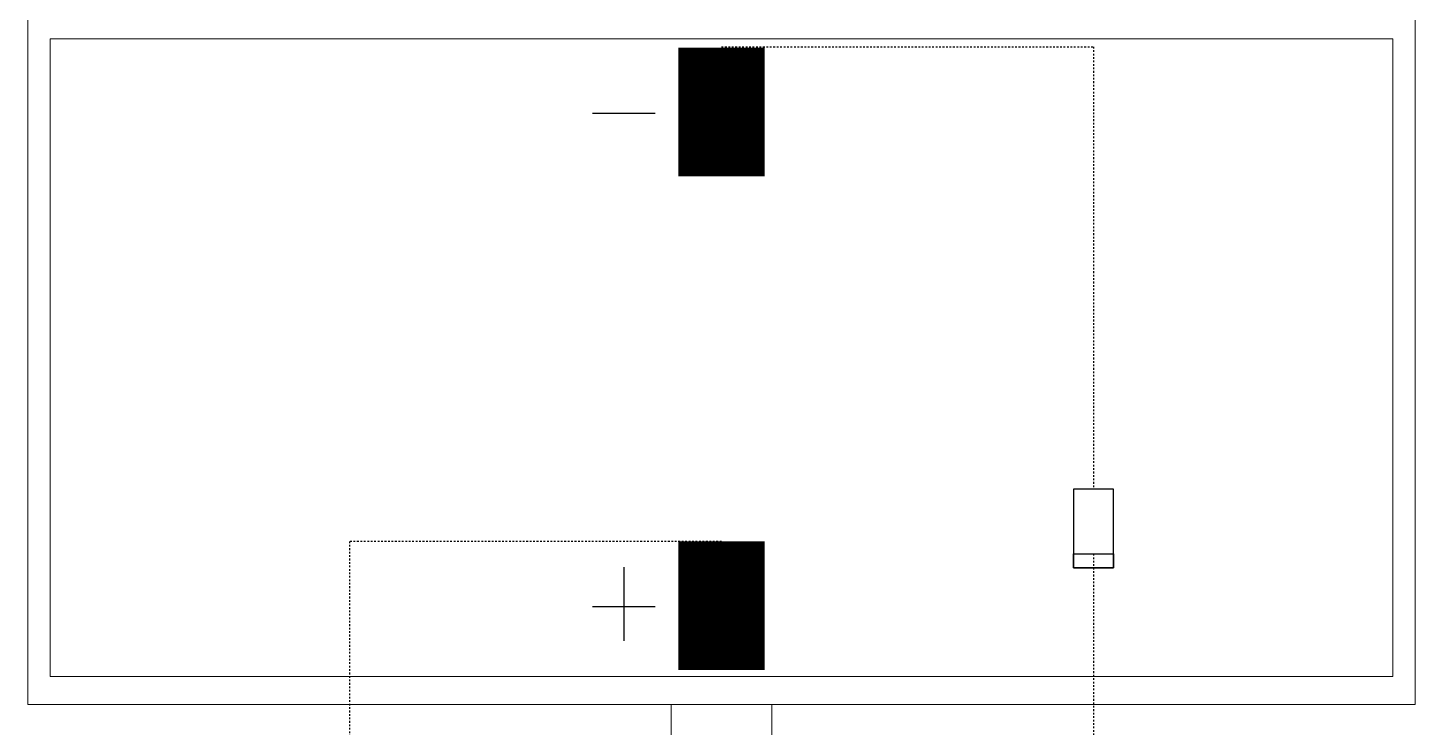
# Model space of a CAD drawing. Header units: feet. Extents: x -13743 to 68376, y -48 to 67763.
# Drawn here: x 4375 to 4455.3, y 64977.6 to 65018.1 of the extents above; entities that cross this region are included whole.
import ezdxf

# ---------------------------------------------------------------- set-up
doc = ezdxf.new("R2010")
doc.units = ezdxf.units.FT
doc.header["$MEASUREMENT"] = 0
doc.linetypes.add('HIDDEN', pattern=[0.375, 0.25, -0.125])
for name, color, linetype in [('E-HARN-COMP', 8, 'Continuous'), ('E-TRNK-CABL-NEG', 6, 'HIDDEN'), ('E-TRUNK-CABLE-POS', 6, 'HIDDEN'), ('Polarity-Text', 7, 'Continuous')]:
    doc.layers.add(name, color=color, linetype=linetype)

# ---------------------------------------------------------------- blocks, each defined once
blk = doc.blocks.new('A$C47dfd34d')
at = {"lineweight": 5}
for points in [[(6.06642, 0.41332), (6.06642, 0), (6.27141, 0), (6.27141, 0.41332)], [(6.06642, 0), (6.06642, 0.41332)], [(6.26475, 0.40665), (6.26475, 0.00667), (6.07475, 0.00667), (6.07475, 0.40665)], [(6.07475, 0.00667), (6.07475, 0.40665)]]:
    blk.add_lwpolyline(points, close=True, dxfattribs=at)
for points in [[(8.12634, 0.41332), (6.06642, 0.41332)], [(6.06642, 0.22166), (6.00476, 0.22166), (6.00476, 0.19166), (6.00142, 0.19166), (5.99976, 0.19166), (5.99976, 0.17166), (5.99809, 0.17166), (5.99809, 0.19166), (5.99809, 0.22166), (5.99976, 0.22166), (6.00142, 0.22166), (6.00142, 0.23999), (6.00309, 0.23999), (6.00142, 0.23999), (6.00142, 0.22166), (6.00476, 0.22166), (6.00476, 0.24166), (6.00142, 0.24166), (6.00142, 0.22166)], [(6.00476, 0.19166), (6.06642, 0.19166)]]:
    blk.add_lwpolyline(points, dxfattribs=at)

msp = doc.modelspace()

# ---------------------------------------------------------------- linework, layer by layer
at = {"layer": 'E-HARN-COMP', "const_width": 5}
for points in [[(4415.131, 65009.518), (4415.131, 65016.973)], [(4415.131, 64988.378), (4415.131, 64980.924)]]:
    msp.add_lwpolyline(points, dxfattribs=at)
at = {"layer": 'E-HARN-COMP'}
for points in [[(4437.829, 64991.404), (4435.504, 64991.404), (4435.504, 64986.84), (4437.829, 64986.84)], [(4437.829, 64986.84), (4435.504, 64986.84), (4435.504, 64987.654), (4437.829, 64987.654)]]:
    msp.add_lwpolyline(points, close=True, dxfattribs=at)
at = {"layer": 'E-TRNK-CABL-NEG', "ltscale": 0.1}
msp.add_lwpolyline([(4415.131, 65017.018), (4436.666, 65017.018), (4436.666, 64991.404)], dxfattribs=at)
at = {"layer": 'E-TRUNK-CABLE-POS', "ltscale": 0.1}
for points in [[(4415.131, 64988.378), (4393.596, 64988.378), (4393.596, 64941.665)], [(4436.666, 64987.654), (4436.666, 64953.049), (4415.131, 64953.049)]]:
    msp.add_lwpolyline(points, dxfattribs=at)
at = {"layer": 'Polarity-Text'}
for p, q in [((4407.666, 65013.168), (4411.286, 65013.168)), ((4409.476, 64986.89), (4409.476, 64982.615)), ((4407.666, 64984.614), (4411.286, 64984.614))]:
    msp.add_line(p, q, dxfattribs=at)

# ---------------------------------------------------------------- block references
at = {"xscale": 194.318304, "yscale": 194.318304, "zscale": 194.318304, "rotation": 90}
msp.add_blockref('A$C47dfd34d', (4455.289, 63800.118), dxfattribs=at)

doc.saveas('drawing.dxf')
